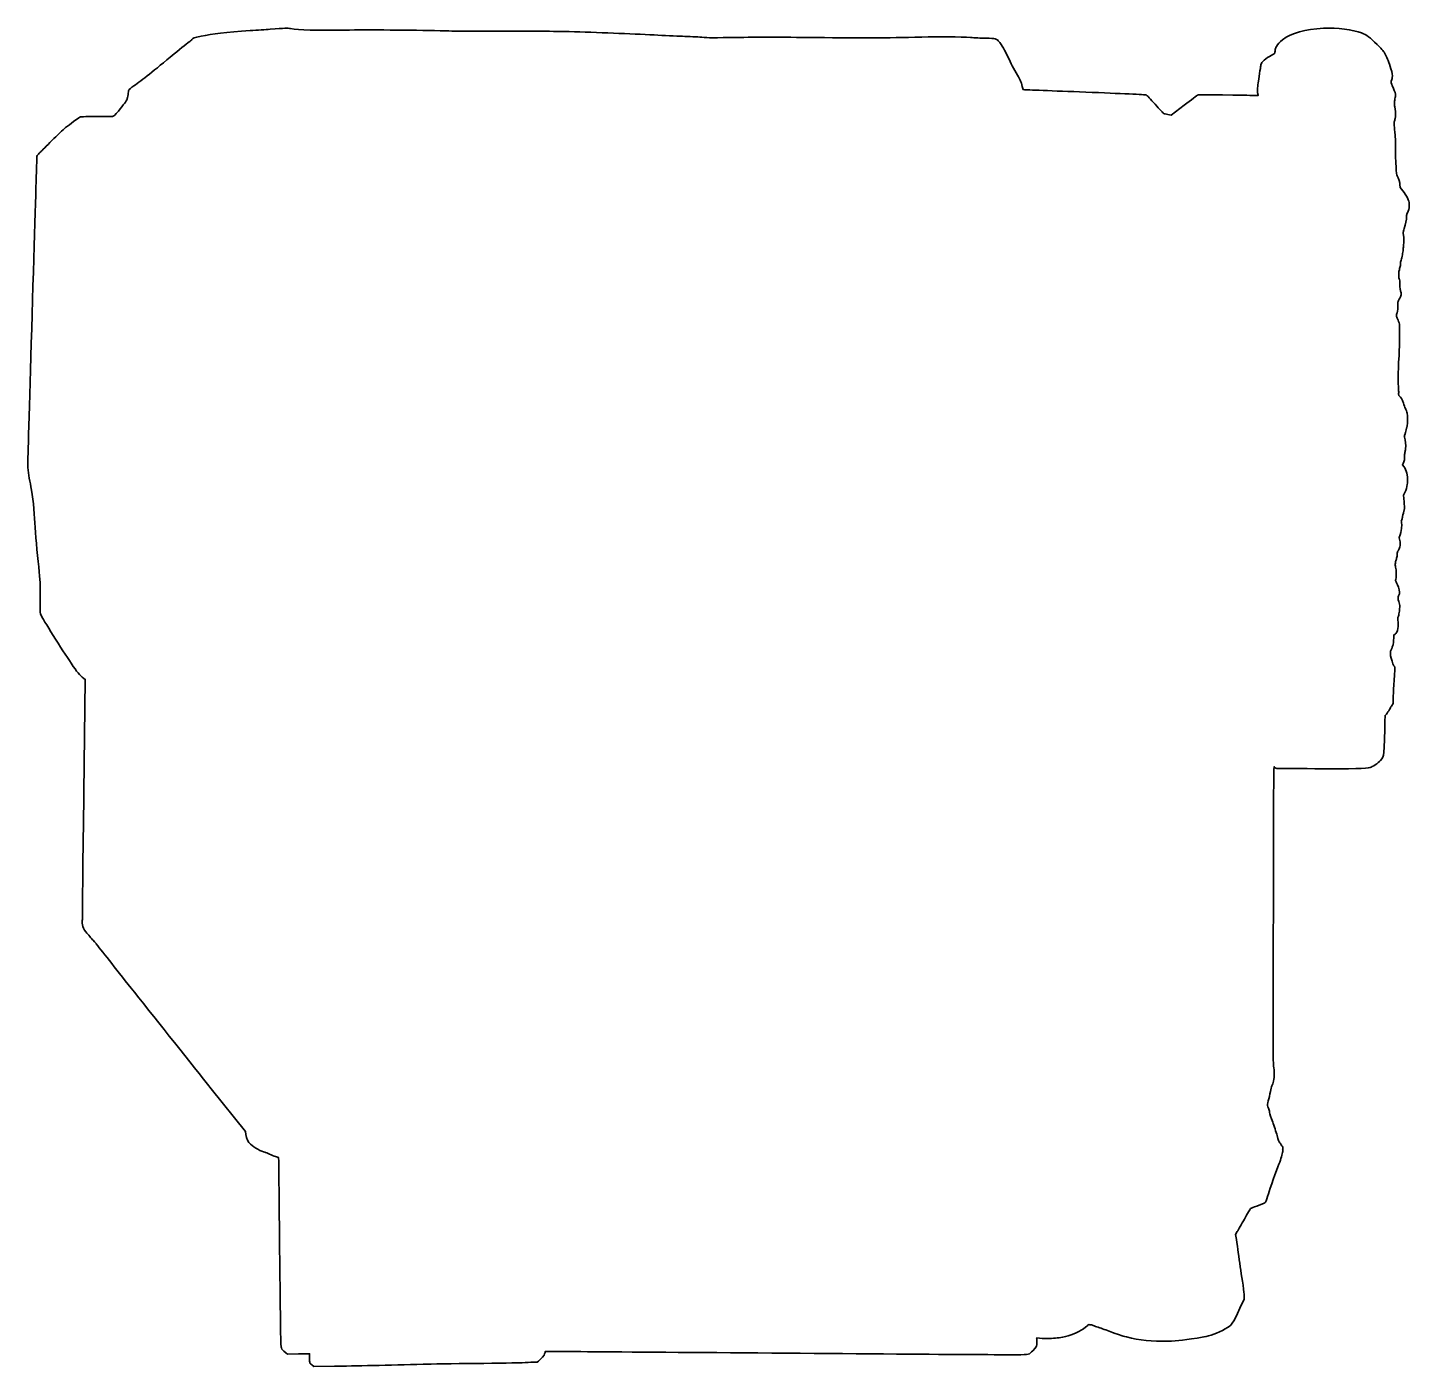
# Model space of a CAD drawing. Header units: millimetres. Extents: x 10 to 110, y -110 to -13.
import ezdxf

# ---------------------------------------------------------------- set-up
doc = ezdxf.new("R2010")
doc.units = ezdxf.units.MM
doc.header["$MEASUREMENT"] = 0
doc.layers.add('EDGECUT', color=7, linetype='Continuous', lineweight=0)

msp = doc.modelspace()

# ---------------------------------------------------------------- linework, layer by layer
at = {"layer": 'EDGECUT', "color": 240, "lineweight": 35, "true_color": 0xe62237}
msp.add_open_spline([(109.84, -25.85), (109.84, -25.85), (109.84, -25.86), (109.84, -25.86), (109.84, -25.86), (109.84, -25.86), (109.84, -25.86), (109.84, -25.89), (109.84, -25.93), (109.84, -25.96), (109.84, -25.96), (109.84, -26.01), (109.84, -26.01), (109.83, -26.17), (109.78, -26.35), (109.7, -26.5), (109.65, -26.59), (109.64, -26.66), (109.64, -26.79), (109.64, -27.01), (109.58, -27.31), (109.47, -27.64), (109.43, -27.77), (109.41, -27.83), (109.4, -27.89), (109.39, -27.96), (109.4, -28.01), (109.41, -28.12), (109.45, -28.37), (109.45, -28.5), (109.42, -28.87), (109.42, -28.91), (109.41, -28.95), (109.41, -28.99), (109.41, -29.04), (109.4, -29.09), (109.4, -29.15), (109.38, -29.29), (109.36, -29.42), (109.34, -29.54), (109.32, -29.69), (109.28, -29.81), (109.24, -29.92), (109.21, -30.02), (109.19, -30.12), (109.2, -30.23), (109.2, -30.33), (109.18, -30.43), (109.14, -30.54), (109.14, -30.55), (109.14, -30.56), (109.14, -30.57), (109.13, -30.59), (109.12, -30.61), (109.12, -30.63), (109.07, -30.79), (109.06, -30.97), (109.08, -31.13), (109.08, -31.18), (109.09, -31.23), (109.11, -31.28), (109.14, -31.34), (109.15, -31.46), (109.16, -31.63), (109.16, -31.66), (109.16, -31.69), (109.16, -31.73), (109.16, -31.78), (109.16, -31.82), (109.16, -31.87), (109.17, -32.01), (109.19, -32.1), (109.21, -32.16), (109.24, -32.25), (109.26, -32.34), (109.24, -32.44), (109.22, -32.53), (109.18, -32.63), (109.11, -32.76), (109.04, -32.89), (109.02, -32.94), (109.01, -33), (109.01, -33.03), (109.01, -33.07), (109.02, -33.12), (109.03, -33.31), (109, -33.63), (108.96, -33.75), (108.96, -33.75), (108.96, -33.75), (108.96, -33.75), (108.96, -33.75), (108.94, -33.78), (108.94, -33.78), (108.93, -33.84), (108.92, -33.9), (108.91, -33.96), (108.92, -34.01), (108.94, -34.09), (108.99, -34.18), (109.04, -34.29), (109.1, -34.46), (109.12, -34.55), (109.12, -34.58), (109.13, -34.63), (109.13, -34.69), (109.16, -35.13), (109.13, -36.35), (109.08, -37.12), (109.05, -37.58), (109.04, -38.03), (109.04, -38.62), (109.04, -38.62), (109.05, -39.33), (109.05, -39.33), (109.07, -39.41), (109.08, -39.5), (109.07, -39.57), (109.07, -39.57), (109.07, -39.6), (109.07, -39.6), (109.07, -39.71), (109.08, -39.74), (109.13, -39.78), (109.23, -39.84), (109.32, -40.01), (109.41, -40.27), (109.45, -40.4), (109.51, -40.58), (109.56, -40.67), (109.6, -40.76), (109.66, -40.91), (109.68, -40.99), (109.73, -41.19), (109.73, -41.66), (109.68, -41.95), (109.68, -41.96), (109.67, -41.98), (109.67, -42), (109.62, -42.25), (109.52, -42.6), (109.48, -42.64), (109.48, -42.64), (109.48, -42.65), (109.48, -42.65), (109.48, -42.68), (109.48, -42.71), (109.5, -42.75), (109.57, -42.97), (109.6, -43.29), (109.57, -43.58), (109.56, -43.67), (109.54, -43.77), (109.52, -43.85), (109.52, -43.85), (109.52, -43.86), (109.52, -43.86), (109.51, -43.9), (109.5, -43.95), (109.5, -44), (109.49, -44.02), (109.5, -44.04), (109.5, -44.07), (109.5, -44.08), (109.49, -44.1), (109.5, -44.12), (109.52, -44.25), (109.47, -44.52), (109.4, -44.65), (109.4, -44.65), (109.34, -44.74), (109.34, -44.74), (109.34, -44.74), (109.44, -44.87), (109.44, -44.87), (109.63, -45.11), (109.73, -45.51), (109.71, -45.94), (109.7, -46.02), (109.7, -46.1), (109.69, -46.17), (109.66, -46.37), (109.62, -46.53), (109.52, -46.74), (109.52, -46.74), (109.43, -46.93), (109.43, -46.93), (109.43, -46.93), (109.46, -47.41), (109.46, -47.41), (109.46, -47.41), (109.49, -47.9), (109.49, -47.9), (109.49, -47.9), (109.49, -47.9), (109.49, -47.9), (109.49, -47.9), (109.41, -48.21), (109.41, -48.21), (109.41, -48.21), (109.41, -48.23), (109.41, -48.23), (109.36, -48.41), (109.33, -48.58), (109.33, -48.6), (109.33, -48.6), (109.33, -48.61), (109.33, -48.61), (109.33, -48.63), (109.31, -48.69), (109.29, -48.73), (109.27, -48.75), (109.27, -48.78), (109.26, -48.82), (109.26, -48.85), (109.27, -48.9), (109.28, -48.97), (109.3, -49.08), (109.29, -49.21), (109.27, -49.35), (109.25, -49.53), (109.2, -49.74), (109.11, -50.01), (109.11, -50.01), (109.11, -50.02), (109.11, -50.03), (109.12, -50.07), (109.14, -50.14), (109.16, -50.23), (109.19, -50.36), (109.2, -50.48), (109.18, -50.59), (109.17, -50.7), (109.12, -50.81), (109.06, -50.91), (109, -51), (108.98, -51.04), (108.97, -51.14), (108.96, -51.18), (108.96, -51.21), (108.96, -51.26), (108.96, -51.29), (108.95, -51.33), (108.95, -51.36), (108.93, -51.46), (108.91, -51.56), (108.89, -51.62), (108.86, -51.7), (108.84, -51.78), (108.83, -51.85), (108.81, -51.95), (108.82, -52.05), (108.85, -52.15), (108.89, -52.26), (108.9, -52.37), (108.89, -52.65), (108.89, -52.86), (108.88, -53.02), (108.86, -53.06), (108.86, -53.06), (108.86, -53.06), (108.86, -53.06), (108.86, -53.06), (108.86, -53.06), (108.86, -53.06), (108.85, -53.08), (108.85, -53.08), (108.85, -53.09), (108.84, -53.13), (108.86, -53.18), (108.92, -53.29), (109.01, -53.46), (109.1, -53.74), (109.13, -53.96), (109.14, -54), (109.14, -54.03), (109.13, -54.06), (109.13, -54.08), (109.12, -54.11), (109.1, -54.13), (109.08, -54.16), (109.06, -54.19), (109.05, -54.22), (109.01, -54.33), (109.02, -54.47), (109.08, -54.63), (109.13, -54.78), (109.15, -54.87), (109.15, -55.04), (109.14, -55.17), (109.13, -55.32), (109.11, -55.44), (109.09, -55.57), (109.06, -55.68), (109.03, -55.74), (109.02, -55.76), (109.01, -55.77), (109.01, -55.79), (108.99, -55.83), (109, -55.88), (109.02, -55.98), (109.06, -56.17), (109.05, -56.4), (109.01, -56.6), (108.97, -56.79), (108.9, -56.95), (108.81, -57.01), (108.81, -57.01), (108.72, -57.07), (108.72, -57.07), (108.72, -57.07), (108.72, -57.16), (108.72, -57.16), (108.72, -57.16), (108.72, -57.31), (108.72, -57.31), (108.71, -57.38), (108.7, -57.45), (108.7, -57.53), (108.69, -57.6), (108.68, -57.67), (108.67, -57.73), (108.66, -57.75), (108.66, -57.77), (108.66, -57.78), (108.64, -57.84), (108.63, -57.9), (108.61, -57.95), (108.61, -57.95), (108.61, -57.95), (108.61, -57.96), (108.61, -57.98), (108.6, -57.99), (108.59, -58), (108.59, -58), (108.59, -58), (108.59, -58), (108.58, -58.02), (108.58, -58.03), (108.57, -58.04), (108.57, -58.04), (108.57, -58.04), (108.57, -58.05), (108.55, -58.09), (108.51, -58.17), (108.49, -58.23), (108.49, -58.23), (108.48, -58.28), (108.48, -58.28), (108.48, -58.28), (108.49, -58.56), (108.49, -58.56), (108.54, -58.76), (108.66, -59.18), (108.7, -59.25), (108.71, -59.28), (108.74, -59.31), (108.77, -59.33), (108.79, -59.35), (108.8, -59.37), (108.8, -59.4), (108.8, -59.44), (108.8, -59.5), (108.8, -59.59), (108.72, -60.61), (108.67, -61.55), (108.67, -61.77), (108.67, -61.77), (108.67, -62.03), (108.67, -62.03), (108.67, -62.03), (108.55, -62.21), (108.55, -62.21), (108.53, -62.25), (108.5, -62.28), (108.48, -62.31), (108.44, -62.41), (108.37, -62.52), (108.29, -62.62), (108.24, -62.75), (108.11, -62.86), (108.11, -62.86), (108.09, -62.88), (108.08, -62.89), (108.07, -62.91), (108.07, -62.91), (108.09, -62.91), (108.09, -62.91), (108.09, -62.91), (108.09, -62.92), (108.09, -62.92), (108.09, -62.92), (108.08, -63.31), (108.08, -63.31), (108.06, -64.34), (108.02, -65.4), (108, -65.55), (107.95, -65.88), (107.9, -65.99), (107.76, -66.15), (107.6, -66.32), (107.16, -66.62), (107, -66.66), (106.76, -66.73), (105.8, -66.75), (103.01, -66.74), (101.49, -66.73), (100.22, -66.72), (100.19, -66.71), (100.15, -66.7), (100.1, -66.66), (100.07, -66.6), (100.02, -66.51), (100.02, -66.67), (100, -77.32), (99.99, -79.68), (99.99, -81.53), (99.99, -82.98), (99.98, -87.45), (99.99, -88.11), (100.02, -88.28), (100.05, -88.44), (100.06, -88.64), (100.05, -88.82), (100.06, -89), (100.05, -89.18), (100.02, -89.35), (99.99, -89.51), (99.96, -89.61), (99.92, -89.65), (99.88, -89.7), (99.85, -89.8), (99.82, -89.98), (99.79, -90.12), (99.73, -90.42), (99.67, -90.64), (99.61, -90.85), (99.58, -91.01), (99.57, -91.13), (99.58, -91.2), (99.6, -91.26), (99.64, -91.32), (99.68, -91.39), (99.71, -91.51), (99.73, -91.62), (99.74, -91.73), (99.83, -92), (99.95, -92.32), (100.06, -92.6), (100.2, -93.04), (100.27, -93.29), (100.37, -93.64), (100.41, -93.76), (100.46, -93.82), (100.5, -93.85), (100.53, -93.9), (100.53, -93.91), (100.53, -93.93), (100.57, -93.99), (100.61, -94.04), (100.69, -94.14), (100.69, -94.15), (100.68, -94.29), (100.68, -94.3), (100.67, -94.3), (100.67, -94.3), (100.69, -94.33), (100.68, -94.38), (100.68, -94.45), (100.65, -94.66), (100.56, -94.97), (100.4, -95.37), (100.23, -95.79), (99.74, -97.18), (99.64, -97.51), (99.56, -97.8), (99.48, -98.03), (99.44, -98.11), (99.4, -98.19), (99.28, -98.24), (98.81, -98.4), (98.58, -98.47), (98.39, -98.56), (98.35, -98.59), (98.32, -98.62), (98.13, -98.95), (97.91, -99.34), (97.7, -99.71), (97.47, -100.13), (97.39, -100.25), (97.39, -100.25), (97.27, -100.45), (97.27, -100.45), (97.27, -100.45), (97.33, -100.82), (97.33, -100.82), (97.37, -101.1), (97.43, -101.52), (97.46, -101.76), (97.55, -102.49), (97.64, -103.1), (97.76, -103.84), (97.82, -104.23), (97.87, -104.65), (97.88, -104.77), (97.88, -104.77), (97.89, -104.99), (97.89, -104.99), (97.89, -104.99), (97.88, -105), (97.88, -105), (97.88, -105), (97.89, -105.15), (97.89, -105.15), (97.89, -105.15), (97.58, -105.8), (97.58, -105.8), (97.04, -106.95), (96.98, -107.04), (96.52, -107.29), (95.96, -107.59), (95.38, -107.82), (94.97, -107.88), (93.59, -108.11), (93.12, -108.16), (92.35, -108.18), (91.22, -108.2), (90.31, -108.11), (89.38, -107.88), (89.01, -107.79), (88.78, -107.71), (88.12, -107.46), (87.8, -107.34), (87.43, -107.21), (87.31, -107.18), (87.19, -107.14), (87.03, -107.08), (86.96, -107.05), (86.88, -107), (86.78, -106.98), (86.71, -106.99), (86.68, -106.97), (86.64, -106.98), (86.59, -107), (86.58, -107.05), (86.49, -107.12), (86.26, -107.28), (85.81, -107.58), (85.31, -107.78), (84.75, -107.89), (84.75, -107.89), (84.74, -107.89), (84.74, -107.89), (84.41, -107.96), (84.05, -107.99), (83.66, -107.99), (83.4, -107.99), (83.13, -107.97), (82.86, -107.95), (82.86, -107.95), (82.89, -107.98), (82.89, -107.98), (82.89, -107.98), (82.89, -107.98), (82.89, -107.98), (82.89, -107.98), (82.89, -108.23), (82.89, -108.23), (82.89, -108.53), (82.87, -108.56), (82.59, -108.87), (82.31, -109.16), (82.34, -109.15), (81.43, -109.17), (81, -109.17), (77.51, -109.15), (73.66, -109.12), (63.83, -109.04), (49.69, -108.94), (48.39, -108.93), (48.39, -108.93), (47.3, -108.93), (47.3, -108.93), (47.3, -108.93), (47.28, -109.01), (47.28, -109.01), (47.27, -109.05), (47.24, -109.14), (47.21, -109.2), (47.12, -109.33), (46.77, -109.69), (46.71, -109.7), (46.69, -109.7), (46.55, -109.7), (46.4, -109.7), (46.25, -109.71), (45.9, -109.72), (45.63, -109.74), (45.35, -109.76), (43.91, -109.78), (42.25, -109.8), (40.66, -109.81), (38.96, -109.83), (38.46, -109.85), (36.03, -109.92), (33.38, -109.98), (32.04, -110), (32.04, -110), (30.54, -110.01), (30.54, -110.01), (30.54, -110.01), (30.41, -109.9), (30.41, -109.9), (30.33, -109.84), (30.26, -109.78), (30.25, -109.75), (30.25, -109.73), (30.24, -109.57), (30.24, -109.4), (30.24, -109.4), (30.24, -109.09), (30.24, -109.09), (30.24, -109.09), (29.44, -109.1), (29.44, -109.1), (29.44, -109.1), (28.63, -109.12), (28.63, -109.12), (28.63, -109.12), (28.51, -109.02), (28.51, -109.02), (28.32, -108.87), (28.24, -108.78), (28.2, -108.67), (28.16, -108.58), (28.15, -108.31), (28.13, -106.49), (28.06, -100.62), (28.01, -96.26), (28.02, -95.6), (28.02, -95.6), (28.02, -95.35), (28.02, -95.35), (28.02, -95.35), (28.02, -95.34), (28.02, -95.33), (28.02, -95.29), (28.02, -95.24), (28.01, -95.18), (28.01, -95.18), (28, -94.89), (28, -94.89), (28, -94.89), (27.78, -94.82), (27.78, -94.82), (27.67, -94.78), (27.47, -94.7), (27.34, -94.64), (27.21, -94.58), (27.06, -94.52), (27, -94.51), (26.77, -94.47), (26.25, -94.17), (25.96, -93.92), (25.81, -93.78), (25.68, -93.51), (25.63, -93.23), (25.63, -93.23), (25.59, -93.01), (25.59, -93.01), (25.59, -93.01), (23.12, -89.91), (23.12, -89.91), (21.76, -88.2), (19.26, -85.05), (17.56, -82.92), (16.36, -81.41), (15.31, -80.08), (14.8, -79.42), (14.8, -79.42), (14.71, -79.32), (14.57, -79.16), (14.43, -79), (14.23, -78.78), (14.04, -78.55), (13.76, -78.21), (13.77, -77.84), (13.8, -77.66), (13.8, -77.66), (13.8, -77.48), (13.8, -77.48), (13.8, -77.48), (13.8, -77.32), (13.8, -77.32), (13.79, -77.03), (13.84, -73.04), (13.9, -68.46), (13.9, -68.46), (14, -60.28), (14, -60.28), (14, -60.28), (13.9, -60.21), (13.9, -60.21), (13.58, -59.95), (13.42, -59.76), (12.98, -59.11), (12.34, -58.17), (10.89, -55.85), (10.79, -55.6), (10.75, -55.49), (10.74, -55.41), (10.74, -54.95), (10.74, -54.77), (10.74, -54.5), (10.75, -54.11), (10.75, -54.02), (10.75, -53.94), (10.75, -53.86), (10.75, -53.33), (10.71, -52.9), (10.59, -51.73), (10.47, -50.57), (10.37, -49.38), (10.33, -48.63), (10.28, -47.74), (10.15, -46.59), (10.03, -46.12), (9.91, -45.59), (9.83, -44.99), (9.84, -44.63), (9.84, -44.63), (9.84, -44.63), (9.84, -44.63), (9.84, -44.63), (9.84, -44.47), (9.84, -44.47), (9.85, -44.3), (9.99, -39.51), (10.16, -33.85), (10.32, -28.18), (10.47, -23.44), (10.47, -23.32), (10.48, -23.2), (10.49, -22.94), (10.5, -22.74), (10.5, -22.4), (10.5, -22.39), (10.57, -22.3), (10.62, -22.24), (10.71, -22.14), (10.78, -22.08), (10.85, -22.01), (11.21, -21.65), (11.59, -21.27), (11.96, -20.9), (12.41, -20.48), (12.58, -20.33), (12.89, -20.09), (13.48, -19.64), (13.61, -19.57), (13.66, -19.54), (13.89, -19.53), (14.81, -19.53), (15.43, -19.53), (15.97, -19.52), (16.02, -19.51), (16.08, -19.49), (16.16, -19.42), (16.4, -19.13), (16.77, -18.67), (16.98, -18.39), (17.03, -18.28), (17.05, -18.23), (17.09, -18.08), (17.1, -17.94), (17.11, -17.79), (17.13, -17.65), (17.15, -17.61), (17.17, -17.57), (17.32, -17.44), (17.52, -17.31), (18.13, -16.88), (18.95, -16.23), (20.43, -15), (20.97, -14.56), (21.48, -14.15), (21.57, -14.09), (21.65, -14.03), (21.73, -13.95), (21.75, -13.92), (21.77, -13.84), (21.87, -13.81), (22.39, -13.71), (23.2, -13.55), (24.15, -13.44), (25.95, -13.31), (26.44, -13.28), (27.08, -13.23), (27.38, -13.21), (28.47, -13.13), (28.66, -13.12), (28.86, -13.16), (29.45, -13.27), (30.73, -13.31), (32.82, -13.27), (34.41, -13.24), (37.64, -13.27), (39.69, -13.32), (40.14, -13.34), (42.23, -13.35), (44.33, -13.35), (46.44, -13.35), (48.56, -13.36), (49.04, -13.38), (50.99, -13.44), (53.54, -13.54), (55.19, -13.62), (55.86, -13.66), (56.78, -13.7), (57.23, -13.72), (57.68, -13.73), (58.3, -13.76), (58.62, -13.79), (59.14, -13.83), (59.4, -13.83), (61.35, -13.8), (63.16, -13.77), (64.05, -13.78), (66.88, -13.81), (70.34, -13.85), (71.84, -13.85), (74.55, -13.77), (75.7, -13.73), (77.42, -13.75), (78.08, -13.81), (78.36, -13.83), (78.84, -13.85), (79.15, -13.86), (79.59, -13.86), (79.76, -13.87), (79.87, -13.91), (80.01, -13.95), (80.03, -13.97), (80.19, -14.18), (80.48, -14.57), (80.56, -14.72), (81.03, -15.72), (81.1, -15.87), (81.26, -16.16), (81.39, -16.37), (81.65, -16.81), (81.75, -17.02), (81.83, -17.35), (81.83, -17.35), (81.89, -17.58), (81.89, -17.58), (81.89, -17.58), (81.99, -17.59), (81.99, -17.59), (82.05, -17.59), (84.04, -17.67), (86.42, -17.76), (88.97, -17.86), (90.77, -17.95), (90.8, -17.96), (90.83, -17.97), (91.12, -18.28), (91.44, -18.64), (91.76, -19), (92.05, -19.3), (92.07, -19.31), (92.09, -19.32), (92.22, -19.35), (92.36, -19.37), (92.36, -19.37), (92.61, -19.42), (92.61, -19.42), (92.61, -19.42), (93.54, -18.71), (93.54, -18.71), (94.05, -18.33), (94.5, -17.99), (94.53, -17.97), (94.58, -17.94), (94.83, -17.94), (97.07, -17.97), (97.78, -17.98), (98.42, -18), (98.9, -18.01), (98.89, -17.98), (98.89, -17.95), (98.88, -17.91), (98.86, -17.86), (98.85, -17.77), (98.85, -17.64), (98.86, -17.42), (98.9, -17.1), (98.97, -16.63), (99.01, -16.35), (99.06, -16.04), (99.08, -15.94), (99.09, -15.84), (99.11, -15.72), (99.13, -15.68), (99.19, -15.53), (99.65, -15.18), (99.97, -15.04), (100.05, -15), (100.09, -14.98), (100.1, -14.95), (100.11, -14.9), (100.11, -14.85), (100.12, -14.79), (100.13, -14.72), (100.13, -14.69), (100.14, -14.68), (100.16, -14.57), (100.2, -14.5), (100.23, -14.45), (100.3, -14.32), (100.47, -14.12), (100.66, -13.97), (101.32, -13.47), (102.27, -13.21), (103.64, -13.14), (104.62, -13.09), (105.75, -13.23), (106.39, -13.48), (106.73, -13.61), (107, -13.81), (107.51, -14.31), (107.96, -14.75), (107.97, -14.77), (108.11, -15.05), (108.26, -15.35), (108.35, -15.56), (108.51, -16.08), (108.6, -16.37), (108.63, -16.54), (108.61, -16.69), (108.61, -16.75), (108.59, -16.8), (108.57, -16.85), (108.54, -16.93), (108.52, -17.03), (108.52, -17.06), (108.53, -17.09), (108.58, -17.25), (108.66, -17.42), (108.81, -17.75), (108.86, -17.88), (108.85, -18.01), (108.85, -18.05), (108.84, -18.09), (108.82, -18.15), (108.79, -18.28), (108.77, -18.4), (108.76, -18.51), (108.76, -18.54), (108.77, -18.56), (108.77, -18.59), (108.77, -18.62), (108.76, -18.65), (108.77, -18.68), (108.77, -18.73), (108.78, -18.78), (108.79, -18.83), (108.84, -19.06), (108.86, -19.3), (108.85, -19.46), (108.85, -19.51), (108.84, -19.55), (108.83, -19.59), (108.82, -19.62), (108.81, -19.64), (108.81, -19.66), (108.8, -19.76), (108.78, -19.84), (108.75, -19.92), (108.75, -19.92), (108.75, -20.1), (108.75, -20.1), (108.75, -20.13), (108.75, -20.17), (108.75, -20.21), (108.76, -20.33), (108.77, -20.49), (108.79, -20.6), (108.81, -20.73), (108.82, -20.91), (108.83, -21.16), (108.83, -21.24), (108.83, -21.33), (108.83, -21.43), (108.83, -21.53), (108.83, -21.63), (108.84, -21.74), (108.84, -22.1), (108.85, -22.5), (108.86, -22.84), (108.87, -22.87), (108.87, -22.89), (108.87, -22.92), (108.87, -22.92), (108.87, -22.93), (108.87, -22.93), (108.88, -23.23), (108.9, -23.47), (108.91, -23.59), (108.92, -23.61), (108.92, -23.63), (108.92, -23.64), (108.92, -23.64), (108.94, -23.74), (108.94, -23.74), (108.96, -23.79), (108.98, -23.85), (109, -23.91), (109.04, -23.98), (109.08, -24.07), (109.11, -24.17), (109.11, -24.17), (109.11, -24.17), (109.11, -24.17), (109.12, -24.21), (109.14, -24.25), (109.14, -24.29), (109.15, -24.32), (109.15, -24.34), (109.15, -24.37), (109.16, -24.39), (109.16, -24.42), (109.16, -24.45), (109.16, -24.45), (109.18, -24.67), (109.18, -24.67), (109.18, -24.67), (109.37, -24.91), (109.37, -24.91), (109.48, -25.04), (109.62, -25.26), (109.7, -25.41), (109.81, -25.63), (109.83, -25.7), (109.84, -25.85)], degree=3, knots=[0, 0, 0, 0, 1, 1, 1, 2, 2, 2, 3, 3, 3, 4, 4, 4, 5, 5, 5, 6, 6, 6, 7, 7, 7, 8, 8, 8, 9, 9, 9, 10, 10, 10, 11, 11, 11, 12, 12, 12, 13, 13, 13, 14, 14, 14, 15, 15, 15, 16, 16, 16, 17, 17, 17, 18, 18, 18, 19, 19, 19, 20, 20, 20, 21, 21, 21, 22, 22, 22, 23, 23, 23, 24, 24, 24, 25, 25, 25, 26, 26, 26, 27, 27, 27, 28, 28, 28, 29, 29, 29, 30, 30, 30, 31, 31, 31, 32, 32, 32, 33, 33, 33, 34, 34, 34, 35, 35, 35, 36, 36, 36, 37, 37, 37, 38, 38, 38, 39, 39, 39, 40, 40, 40, 41, 41, 41, 42, 42, 42, 43, 43, 43, 44, 44, 44, 45, 45, 45, 46, 46, 46, 47, 47, 47, 48, 48, 48, 49, 49, 49, 50, 50, 50, 51, 51, 51, 52, 52, 52, 53, 53, 53, 54, 54, 54, 55, 55, 55, 56, 56, 56, 57, 57, 57, 58, 58, 58, 59, 59, 59, 60, 60, 60, 61, 61, 61, 62, 62, 62, 63, 63, 63, 64, 64, 64, 65, 65, 65, 66, 66, 66, 67, 67, 67, 68, 68, 68, 69, 69, 69, 70, 70, 70, 71, 71, 71, 72, 72, 72, 73, 73, 73, 74, 74, 74, 75, 75, 75, 76, 76, 76, 77, 77, 77, 78, 78, 78, 79, 79, 79, 80, 80, 80, 81, 81, 81, 82, 82, 82, 83, 83, 83, 84, 84, 84, 85, 85, 85, 86, 86, 86, 87, 87, 87, 88, 88, 88, 89, 89, 89, 90, 90, 90, 91, 91, 91, 92, 92, 92, 93, 93, 93, 94, 94, 94, 95, 95, 95, 96, 96, 96, 97, 97, 97, 98, 98, 98, 99, 99, 99, 100, 100, 100, 101, 101, 101, 102, 102, 102, 103, 103, 103, 104, 104, 104, 105, 105, 105, 106, 106, 106, 107, 107, 107, 108, 108, 108, 109, 109, 109, 110, 110, 110, 111, 111, 111, 112, 112, 112, 113, 113, 113, 114, 114, 114, 115, 115, 115, 116, 116, 116, 117, 117, 117, 118, 118, 118, 119, 119, 119, 120, 120, 120, 121, 121, 121, 122, 122, 122, 123, 123, 123, 124, 124, 124, 125, 125, 125, 126, 126, 126, 127, 127, 127, 128, 128, 128, 129, 129, 129, 130, 130, 130, 131, 131, 131, 132, 132, 132, 133, 133, 133, 134, 134, 134, 135, 135, 135, 136, 136, 136, 137, 137, 137, 138, 138, 138, 139, 139, 139, 140, 140, 140, 141, 141, 141, 142, 142, 142, 143, 143, 143, 144, 144, 144, 145, 145, 145, 146, 146, 146, 147, 147, 147, 148, 148, 148, 149, 149, 149, 150, 150, 150, 151, 151, 151, 152, 152, 152, 153, 153, 153, 154, 154, 154, 155, 155, 155, 156, 156, 156, 157, 157, 157, 158, 158, 158, 159, 159, 159, 160, 160, 160, 161, 161, 161, 162, 162, 162, 163, 163, 163, 164, 164, 164, 165, 165, 165, 166, 166, 166, 167, 167, 167, 168, 168, 168, 169, 169, 169, 170, 170, 170, 171, 171, 171, 172, 172, 172, 173, 173, 173, 174, 174, 174, 175, 175, 175, 176, 176, 176, 177, 177, 177, 178, 178, 178, 179, 179, 179, 180, 180, 180, 181, 181, 181, 182, 182, 182, 183, 183, 183, 184, 184, 184, 185, 185, 185, 186, 186, 186, 187, 187, 187, 188, 188, 188, 189, 189, 189, 190, 190, 190, 191, 191, 191, 192, 192, 192, 193, 193, 193, 194, 194, 194, 195, 195, 195, 196, 196, 196, 197, 197, 197, 198, 198, 198, 199, 199, 199, 200, 200, 200, 201, 201, 201, 202, 202, 202, 203, 203, 203, 204, 204, 204, 205, 205, 205, 206, 206, 206, 207, 207, 207, 208, 208, 208, 209, 209, 209, 210, 210, 210, 211, 211, 211, 212, 212, 212, 213, 213, 213, 214, 214, 214, 215, 215, 215, 216, 216, 216, 217, 217, 217, 218, 218, 218, 219, 219, 219, 220, 220, 220, 221, 221, 221, 222, 222, 222, 223, 223, 223, 224, 224, 224, 225, 225, 225, 226, 226, 226, 227, 227, 227, 228, 228, 228, 229, 229, 229, 230, 230, 230, 231, 231, 231, 232, 232, 232, 233, 233, 233, 234, 234, 234, 235, 235, 235, 236, 236, 236, 237, 237, 237, 238, 238, 238, 239, 239, 239, 240, 240, 240, 241, 241, 241, 242, 242, 242, 243, 243, 243, 244, 244, 244, 245, 245, 245, 246, 246, 246, 247, 247, 247, 248, 248, 248, 249, 249, 249, 250, 250, 250, 251, 251, 251, 252, 252, 252, 253, 253, 253, 254, 254, 254, 255, 255, 255, 256, 256, 256, 257, 257, 257, 258, 258, 258, 259, 259, 259, 260, 260, 260, 261, 261, 261, 262, 262, 262, 263, 263, 263, 264, 264, 264, 265, 265, 265, 266, 266, 266, 267, 267, 267, 268, 268, 268, 269, 269, 269, 270, 270, 270, 271, 271, 271, 272, 272, 272, 273, 273, 273, 274, 274, 274, 275, 275, 275, 276, 276, 276, 277, 277, 277, 278, 278, 278, 279, 279, 279, 280, 280, 280, 281, 281, 281, 282, 282, 282, 283, 283, 283, 284, 284, 284, 285, 285, 285, 286, 286, 286, 287, 287, 287, 288, 288, 288, 289, 289, 289, 290, 290, 290, 291, 291, 291, 292, 292, 292, 293, 293, 293, 294, 294, 294, 295, 295, 295, 296, 296, 296, 297, 297, 297, 298, 298, 298, 299, 299, 299, 300, 300, 300, 301, 301, 301, 302, 302, 302, 303, 303, 303, 304, 304, 304, 305, 305, 305, 306, 306, 306, 307, 307, 307, 308, 308, 308, 309, 309, 309, 310, 310, 310, 311, 311, 311, 312, 312, 312, 313, 313, 313, 314, 314, 314, 315, 315, 315, 316, 316, 316, 317, 317, 317, 318, 318, 318, 319, 319, 319, 320, 320, 320, 321, 321, 321, 322, 322, 322, 323, 323, 323, 324, 324, 324, 325, 325, 325, 326, 326, 326, 327, 327, 327, 328, 328, 328, 329, 329, 329, 330, 330, 330, 331, 331, 331, 332, 332, 332, 333, 333, 333, 334, 334, 334, 335, 335, 335, 336, 336, 336, 337, 337, 337, 338, 338, 338, 339, 339, 339, 340, 340, 340, 341, 341, 341, 342, 342, 342, 343, 343, 343, 344, 344, 344, 345, 345, 345, 346, 346, 346, 347, 347, 347, 348, 348, 348, 348], dxfattribs=at)

doc.saveas('drawing.dxf')
